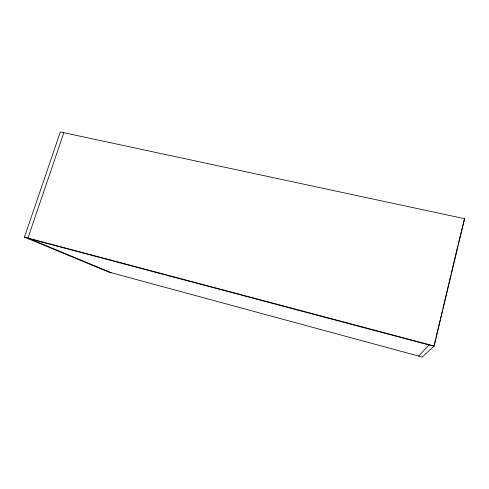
<?xml version="1.0" encoding="UTF-8"?>
<svg xmlns="http://www.w3.org/2000/svg" width="489" height="489" viewBox="0 0 489 489"><rect width="100%" height="100%" fill="white"/><g stroke="black" fill="none" stroke-linecap="round" stroke-linejoin="round"><path stroke-width="0.73" d="M434.049 345.546L435.638 338.889M435.986 337.41L438.101 328.541M438.456 327.062L440.045 320.411M440.393 318.932L442.508 310.063M442.863 308.583L448.327 285.662M448.682 284.188L450.797 275.313M451.151 273.834L453.266 264.965M453.615 263.485L455.204 256.835M455.559 255.356L457.673 246.487M458.022 245.007L464.55 218.687L60.324 131.951L24.45 237.122L108.576 272.006L422.251 357.049L434.201 345.98L464.55 218.687M63.821 132.702L27.983 238.064L111.4 272.77M418.615 356.065L428.963 344.977M24.45 237.122L434.201 345.98M30.184 238.98L433.871 346.285"/></g></svg>
